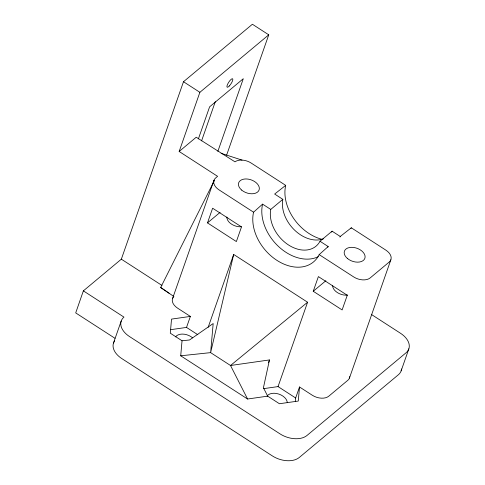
<?xml version="1.0" encoding="UTF-8"?>
<svg xmlns="http://www.w3.org/2000/svg" width="485" height="485" viewBox="0 0 485 485"><rect width="100%" height="100%" fill="white"/><g stroke="black" fill="none" stroke-linecap="round" stroke-linejoin="round"><path stroke-width="0.73" d="M349.758 376.584A12.337 7.851 19.3 0 1 347.8 380.313L328.788 396.184A12.337 7.851 19.3 0 1 312.261 395.22L299.512 386.975L298.275 401.053L279.427 403.738L267.684 396.148L247.58 399.016L180.717 355.79L182.033 340.773L170.29 333.183L171.526 319.106L190.375 316.414L186.519 327.417L170.575 329.697M295.335 401.683L295.656 397.979L299.512 386.975M180.717 355.79L210.623 352.631L230.514 365.496L269.472 359.937L263.422 387.77L267.684 396.148M263.543 388.661L278.044 386.593L307.587 302.228L233.679 254.443L210.623 352.631L213.176 323.543L189.508 339.985L182.033 340.773M226.592 155.194L268.751 34.823L252.4 24.25L183.494 81.729L121.341 259.172L83.371 290.867L75.702 312.904L114.987 338.3M253.558 212.194L262.573 204.13L270.751 209.423A30.725 22.158 50.1 0 0 288.508 244.967A30.725 22.158 50.1 0 0 320.003 241.263L328.187 246.55L319.172 254.619A40.795 29.427 50.1 0 1 276.929 260.366A40.795 29.427 50.1 0 1 253.558 212.194L219.05 189.884A12.337 7.851 19.3 0 1 215.643 177.965L217.595 176.334L179.159 151.478L199.875 92.314L268.751 34.823M113.49 343.047L121.201 321.034M198.389 138.892L209.611 106.833L243.3 78.709L217.856 151.375M201.584 140.856L215.304 101.674M172.587 298.475L214.012 180.184M207.489 222.894L212.624 208.223L241.506 226.895L236.365 241.566L207.489 222.894L220.111 212.357M208.138 327.369L233.679 254.443M268.49 362.731L269.472 359.937M313.243 291.267L318.384 276.595L347.266 295.268L342.125 309.939L313.243 291.267L325.871 280.73M349.43 378.094L390.855 259.802M401.143 370.831L408.855 348.824M173.909 296.529L160.674 287.496L214.285 180.669M179.159 151.478L196.213 137.237L234.989 161.832A12.337 7.851 19.3 0 1 241.645 160.08L242.215 160.105A12.337 7.851 19.3 0 1 251.181 163.057L285.695 185.373A40.795 29.427 50.1 0 0 322.458 239.432M270.751 209.423L282.834 199.341L274.649 194.048L285.695 185.373M320.003 241.263L332.079 231.181L340.264 236.468L351.31 227.792L385.817 250.108A12.337 7.851 19.3 0 1 389.225 262.027L370.213 277.899A12.337 7.851 19.3 0 1 353.686 276.929L319.172 254.619M307.587 302.228L230.514 365.496L247.58 399.016M169.041 293.207L160.674 287.496M221.112 153.333L242.027 160.098M183.494 81.729L199.875 92.314M371.316 314.401L400.531 333.286A20.146 12.816 19.3 0 1 406.09 352.747L307.011 435.457A20.146 12.816 19.3 0 1 280.027 433.881L129.525 336.572A20.146 12.816 19.3 0 1 123.966 317.111L83.371 290.867M121.341 259.172L161.99 285.453M190.375 316.414L177.625 308.169A12.337 7.851 19.3 0 1 173.363 297.123M186.519 327.417L197.844 334.741M278.044 386.593L295.656 397.979M318.263 256.662A40.795 29.427 50.1 0 1 278.329 246.313A40.795 29.427 50.1 0 1 262.573 204.13M328.187 246.55A40.795 29.427 50.1 0 1 327.866 247.18M340.264 236.468A40.795 29.427 50.1 0 1 339.943 237.104M351.31 227.792A40.795 29.427 50.1 0 1 350.988 228.423M323.568 238.765A30.725 22.158 50.1 0 1 294.468 230.005A30.725 22.158 50.1 0 1 282.834 199.341M332.079 231.181A30.725 22.158 50.1 0 1 331.564 232.079M241.397 226.75A10.828 6.887 19.3 0 1 226.865 216.995M347.624 295.074A10.828 6.887 19.3 0 1 332.625 285.374M114.145 341.61A20.146 12.816 19.3 0 0 121.82 358.585L272.321 455.888A20.146 12.816 19.3 0 0 299.3 457.464L398.379 374.753A20.146 12.816 19.3 0 0 401.55 368.982M114.478 341.07A20.146 12.816 19.3 0 1 114.666 340.803M175.588 336.887A10.828 6.887 19.3 0 1 192.642 337.887M267.108 396.057A10.828 6.887 19.3 0 1 278.778 394.062A10.828 6.887 19.3 0 1 287.278 402.702M347.412 258.456A10.828 6.887 19.3 0 0 364.817 258.444A10.828 6.887 19.3 0 0 351.698 247.32A10.828 6.887 19.3 0 0 347.412 258.456M241.657 190.084A10.828 6.887 19.3 0 0 259.057 190.071A10.828 6.887 19.3 0 0 245.944 178.947A10.828 6.887 19.3 0 0 241.657 190.084M229.326 85.96A5.038 1.382 -57.1 0 0 232.673 78.819A5.038 1.382 -57.1 0 0 227.617 84.208A5.038 1.382 -57.1 0 0 229.326 85.96"/></g></svg>
